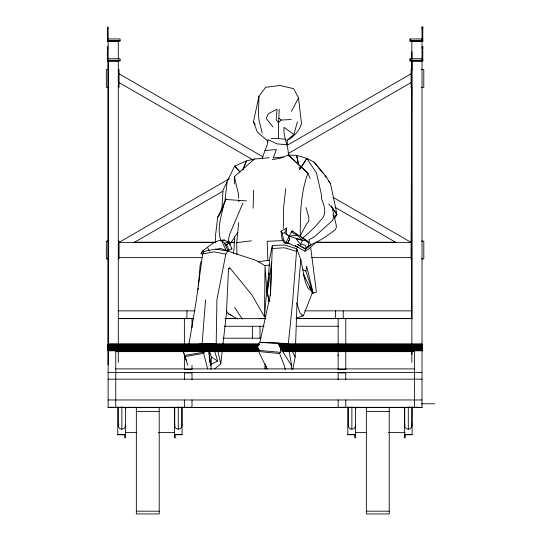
<?xml version="1.0" encoding="UTF-8"?>
<svg xmlns="http://www.w3.org/2000/svg" width="541" height="541" viewBox="0 0 541 541"><rect width="100%" height="100%" fill="white"/><g stroke="black" fill="none" stroke-linecap="round" stroke-linejoin="round"><path stroke-width="0.81" d="M108.126 364.945L108.126 60.45M234.361 184.068L234.368 176.63L254.398 159.034L269.181 157.749M338.145 355.626L338.145 355.126L338.145 355.545M410.078 61.052L410.078 58.739L422.021 58.739L422.021 60.294L410.078 60.294L410.078 61.052L422.785 61.052L422.785 59.496M410.078 41.258L410.078 38.952L422.021 38.952L422.021 40.501L410.078 40.501L410.078 41.258L422.785 41.258L422.785 39.709M411.857 362.409L411.857 351.434M411.857 344.678L411.857 60.45M422.021 27.05L422.021 28.599L422.785 28.599L422.785 27.05L422.021 27.05L422.021 40.501M422.785 46.837L422.785 48.392L422.021 48.392L422.021 46.837L422.785 46.837L422.785 61.052M411.775 87.189L411.092 242.382L332.952 197.269M411.85 70.316L411.89 61.038M411.897 59.354L411.931 51.76M300.269 236.343C300.235 215.088 300.417 193.401 307.93 173.221L288.339 155.03L280.252 158.31L272.231 159.534M296.488 318.149L303.339 315.795L312.61 292.106L307.748 287.873L305.104 280.995L300.803 259.646L296.738 248.813L284.661 245.026L272.353 245.486L270.547 294.169L259.856 342.439L261.519 342.338M198.155 344.421L202.138 343.528L216.184 343.887L214.513 344.049L216.184 343.887L216.934 299.491L225.84 254.135L227.734 251.065L255.758 260.289L265.029 265.665L269.445 265.016M283.288 228.295L283.653 207.359L285.729 188.714M288.312 155.781C288.948 146.097 282.936 137.333 284.052 127.372L293.925 134.499L291.755 136.609M285.127 139.179L278.534 138.584L278.581 122.604L279.244 109.363M210.99 369.631L211.362 356.932L209.597 351.535M253.127 208.197L253.567 190.202M286.879 140.741C293.486 136.758 299.484 131.382 301.486 123.652L298.517 97.84L293.594 88.643L279.88 85.498L265.645 87.324L258.943 96.325L258.47 114.841L259.011 120.298L262.189 132.998M295.609 245.905L298.26 247.528L287.67 243.01L284.187 242.774L281.956 238.358L280.989 231.25L286.581 228.079L286.385 233.726L287.224 234.936L289.381 236.038M292.809 369.476L295.143 357.06L295.345 351.21M295.575 344.522L296.914 306.05L300.803 259.646M288.279 344.489L292.816 299.552L296.738 248.813L297.009 250.395M270.29 295.467L271.609 262.169L267.328 292.661L269.202 301.54M234.672 236.735L234.152 247.812L233.354 253.601M214.655 368.976L220.775 363.762L222.189 351.197M221.952 208.109L222.98 190.216L234.652 166.046L246.466 160.927L254.398 159.034M285.283 369.422L284.011 364.675L279.596 353.543L280.333 352.319L280.61 348.052L277.743 343.136L259.464 342.419L257.239 346.95L259.673 353.861L267.254 369.043M267.328 292.661L269.736 258.192L272.353 245.486M205.539 299.917L202.138 343.528L216.184 343.9M198.114 289.854L198.256 288.177M198.459 285.668L200.17 264.752L201.042 261.743M238.696 222.534L236.735 242.659L236.911 254.344M222.939 344.502L226.422 313.516L228.444 270.202L229.073 268.417L229.83 267.896L251.896 294.919L264.481 316.87L265.773 315.958M291.288 369.28L291.714 365.973L289.104 351.19M227.105 182.155L225.076 199.419L246.453 200.907M225.82 199.088L223.041 207.419L217.671 217.34L215.291 237.289L215.818 242.172M227.734 251.065L215.602 249.083L204.065 251.396L202.679 253.925L196.038 302.121L188.998 344.076M268.606 277.181L266.774 290.28L264.481 316.87L265.029 265.665L266.774 290.28L269.175 301.56M268.951 274.72L269.181 273.083M311.602 292.796L313.124 293.107L305.902 271.129L306.646 266.145L313.124 293.107L316.384 292.099L310.696 247.379M227.964 242.767L229.418 234.875L242.956 203.031M267.978 141.133L257.34 132.112L253.445 121.725L258.943 96.325M207.643 368.888L203.7 353.347L204.539 350.757M231.555 249.191L231.846 248.542L229.195 242.72L225.725 245.283L224.515 243.18L221.316 240.245C213.769 240.934 209.029 246.838 202.963 250.544L201.076 254.175L201.935 251.835M297.367 121.847L293.925 134.499L287.109 140.2L287.65 144.853M295.149 245.702L304.881 251.234L305.78 248.901L308.688 245.648L308.201 242.145L307.16 240.988L292.093 230.899L289.077 236.201L288.779 237.161L289.692 239.014L287.67 243.01L289.875 238.797M262.236 158.046L267.105 145.171L268.011 139.646L277.066 143.892L286.602 144.745M280.989 231.25L282.28 233.13L284.837 232.921L286.581 228.079M242.909 169.813L246.466 160.927L242.666 169.928M220.268 240.867L220.701 239.798C217.009 229.235 220.884 217.962 223.041 207.419L217.671 217.34M218.922 215.575L225.712 199.074M300.553 235.342L306.659 223.764L308.762 221.255L308.83 217.097L305.976 207.622M332.918 214.763L333.756 216.894L332.478 220.552L314.821 236.471L308.891 239.839L310.378 244.762L310.933 245.188L309.885 245.83L308.688 245.648L305.53 249.171L305.78 248.901L297.509 244.424L305.53 249.171L305.942 246.54L305.043 245.114L300.58 244.302L302.622 240.299L307.16 240.988M291.511 111.284L298.517 97.84M289.016 236.735L285.716 242.99L283.328 238.96L282.28 233.13M334.466 218.753L336.894 214.601L335.44 206.831L330.429 183.602L325.838 176.156L313.922 161.996L306.862 158.385L296.61 155.355L288.339 155.03L307.93 173.221L310.155 178.55M300.133 168.988L306.862 158.385L316.526 173.1L321.246 193.786L321.78 200.001M237.776 232.339L229.587 244.755M299.586 169.651L306.862 158.385M228.633 242.409L229.56 241.083M307.525 247.967L309.432 245.83M316.519 241.989L308.045 249.462L304.881 251.234M225.725 245.283L226.686 245.114L229.195 242.72M291.227 119.507L281.252 120.055L278.581 122.604L276.147 119.825L277.08 109.241L268.39 113.637L266.152 118.323L272.955 126.946M302.405 238.392C308.647 233.002 314.916 227.558 320.002 221.019C327.028 214.689 324.918 208.177 322.172 200.265M334.23 216.596L336.894 214.601L331.302 206.094M228.518 268.843L229.83 267.896M228.999 242.902L228.261 242.172L224.515 243.18L227.869 250.341L229.019 250.246L231.846 248.542M119.061 242.382L229.337 178.713M287.765 144.981L411.187 73.725M133.823 242.659L222.926 191.223M288.651 153.272L411.349 82.435M210.929 364.404L217.698 361.077L214.77 351.508M266.402 366.683L264.84 366.92M310.378 244.762C319.474 241.469 327.4 235.504 335.177 229.857L336.374 227.355L336.245 225.205L332.113 207.568L328.658 203.977M125.411 408.029L128.677 407.184M355.43 408.029L358.703 407.184M215.832 249.496L220.471 248.36L226.043 250.368L227.869 250.341M202.679 253.925L213.979 251.849L225.84 254.135M184.143 353.51L183.183 351.237L184.86 356.641L203.7 353.347M221.709 240.529L224.407 240.076L228.261 242.172M184.278 355.457L204.221 352.137M258.158 261.77L267.849 260.431L269.492 260.627M296.908 235.152L289.077 236.201L302.622 240.299L296.908 235.152L291.335 231.981M236.735 242.659L251.362 240.813M200.691 344.489L204.917 344.34M280.765 157.235L273.279 157.918L276.383 149.553L264.82 150.533M281.604 157.167L283.274 157.032M272.279 248.535L284.471 247.758L296.421 251.288M224.407 240.076L221.316 240.245L226.043 250.368M283.105 240.596L267.18 241.293L267.849 260.431M288.603 343.535L259.856 342.439L262.365 342.622M271.332 138.611L278.534 138.584M107.368 28.599L108.126 28.599M108.126 38.952L120.075 38.952L120.075 41.258L107.368 41.258L107.368 27.05L108.126 27.05L108.126 40.501L120.075 40.501M108.126 41.15L118.296 41.15M411.857 41.15L422.021 41.15M108.126 46.837L107.368 46.837L107.368 61.052L120.075 61.052L120.075 58.739L108.126 58.739M107.368 48.392L108.126 48.392M120.075 60.294L108.126 60.294L108.126 40.663M108.126 60.944L118.296 60.944M411.857 60.944L422.021 60.944M108.727 69.552L106.34 69.552L106.34 87.344L108.727 87.344M118.283 69.552L119.047 69.552L119.047 87.344L118.283 87.344M411.85 69.552L411.086 69.552L411.086 87.344L411.85 87.344M421.405 69.552L423.792 69.552L423.792 87.344L421.405 87.344M108.741 241.11L106.347 241.11L106.347 258.902L108.741 258.902M118.296 241.11L119.061 241.11L119.061 258.902L118.296 258.902M411.857 241.11L411.092 241.11L411.092 258.902L411.857 258.902M421.412 241.11L423.806 241.11L423.806 258.902L421.412 258.902M134.283 242.226L215.291 242.226M231.325 242.226L234.699 242.226M317.391 242.226L395.863 242.226M119.142 242.382L215.304 242.382M230.493 242.382L234.706 242.382M316.532 242.382L411.011 242.382M119.142 257.631L201.807 257.631M311.474 257.631L411.011 257.631M118.256 310.852L195.037 310.852M304.732 310.852L411.897 310.852M118.256 318.48L193.779 318.48M226.26 318.48L236.39 318.48M259.173 318.48L265.076 318.48M296.299 318.48L411.897 318.48M118.181 318.635L193.671 318.635M224.941 318.635L265.496 318.635M295.92 318.635L411.972 318.635M224.407 326.257L264.116 326.257M296.299 326.257L338.693 326.257M222.973 338.206L260.863 338.206M108.126 344.096L259.173 344.062M279.42 344.049L422.021 344.083M108.126 344.191L259.173 344.218M279.42 344.218L422.021 344.245M108.126 344.292L259.173 344.333M279.42 344.272L422.021 344.326M108.126 344.387L259.173 344.461M279.42 344.387L422.021 344.461M108.126 344.495L259.173 344.576M279.42 344.495L422.021 344.536M108.126 344.617L259.173 344.664M279.42 344.617L422.021 344.664M108.126 344.705L259.173 344.8M279.42 344.705L422.021 344.8M108.126 344.901L259.173 344.847M279.42 344.847L422.021 344.901M108.126 345.002L258.327 344.948M280.265 345.002L422.021 344.948M108.126 345.057L258.327 345.111M280.265 345.057L422.021 345.111M108.126 345.172L258.327 345.226M280.265 345.172L422.021 345.226M108.126 345.347L258.327 345.286M280.265 345.347L422.021 345.286M108.126 345.408L258.327 345.469M280.265 345.469L422.021 345.408M108.126 345.53L258.327 345.598M280.265 345.598L422.021 345.53M108.126 345.658L258.327 345.658M280.265 345.658L422.021 345.658M108.126 345.794L258.327 345.726M280.265 345.794L422.021 345.726M108.126 345.929L258.327 345.861M280.265 345.861L422.021 345.929M108.126 345.997L257.482 345.997M280.265 345.997L422.021 345.997M108.126 346.071L257.482 346.139M280.265 346.139L422.021 346.071M108.126 346.213L257.482 346.213M280.265 346.213L422.021 346.213M108.126 346.287L257.482 346.355M280.265 346.355L422.021 346.287M108.126 346.429L257.482 346.429M280.265 346.429L422.021 346.429M108.126 346.504L257.482 346.585M280.265 346.504L422.021 346.585M108.126 346.659L257.482 346.659M280.265 346.659L422.021 346.659M108.126 346.734L257.482 346.808M280.265 346.734L422.021 346.808M108.126 346.889L257.482 346.889M280.265 346.889L422.021 346.889M108.126 347.045L257.482 346.964M280.265 346.964L422.021 347.045M108.126 347.119L257.482 347.119M280.265 347.119L422.021 347.119M108.126 347.281L257.482 347.2M280.265 347.281L422.021 347.2M108.126 347.356L257.482 347.356M280.265 347.356L422.021 347.356M108.126 347.437L257.482 347.518M280.265 347.518L422.021 347.437M108.126 347.593L257.482 347.593M281.11 347.593L422.021 347.593M108.126 347.674L257.482 347.674M281.11 347.674L422.021 347.674M108.126 347.755L257.482 347.836M281.11 347.755L422.021 347.836M108.126 347.917L257.482 347.917M281.11 347.917L422.021 347.917M108.126 347.991L257.482 348.073M281.11 347.991L422.021 348.073M108.126 348.154L258.327 348.154M281.11 348.154L422.021 348.154M108.126 348.235L258.327 348.235M281.11 348.235L422.021 348.235M108.126 348.316L258.327 348.39M281.11 348.316L422.021 348.39M108.126 348.472L258.327 348.472M281.11 348.472L422.021 348.472M108.126 348.627L258.327 348.553M281.11 348.553L422.021 348.627M108.126 348.708L258.327 348.708M281.11 348.708L422.021 348.708M108.126 348.783L258.327 348.864M281.11 348.783L422.021 348.864M108.126 348.938L258.327 348.938M281.11 348.938L422.021 348.938M108.126 349.087L258.327 349.013M281.11 349.087L422.021 349.013M108.126 349.161L258.327 349.161L108.126 349.31M281.11 349.161L422.021 349.161M281.949 349.236L422.021 349.31M108.126 349.385L258.327 349.385M281.949 349.385L422.021 349.385M108.126 349.533L258.327 349.459M281.949 349.533L422.021 349.459M108.126 349.601L258.327 349.601M281.949 349.601L422.021 349.594M108.126 349.743L258.327 349.675M281.949 349.743L422.021 349.675M108.126 349.811L259.173 349.878M281.949 349.878L422.021 349.811M108.126 349.946L259.173 349.946M281.949 349.946L422.021 349.946M108.126 350.013L259.173 350.074M281.949 350.013L422.021 350.074M108.126 350.203L259.173 350.142M281.949 350.142L422.021 350.203M108.126 350.264L259.173 350.325M281.949 350.264L422.021 350.325M108.126 350.385L259.173 350.446M281.949 350.385L422.021 350.446M108.126 350.507L259.173 350.561M281.949 350.507L422.021 350.561M108.126 350.669L259.173 350.615M281.949 350.615L422.021 350.669M108.126 350.724L259.173 350.778L115.72 350.872M422.021 350.724L281.949 351.014M115.72 351.014L259.173 350.967M115.72 351.102L259.173 351.055M281.949 351.102L414.433 351.055M115.72 351.217L259.173 351.177M282.794 351.143L414.433 351.177M115.72 351.319L259.173 351.251M282.794 351.292L414.433 351.251M115.72 351.386L259.173 351.447L115.72 351.515M282.794 351.386L414.433 351.413M282.794 351.569L414.433 351.535M115.72 351.643L259.173 351.636M282.794 351.63L414.433 351.657M115.72 368.888L414.433 368.888M338.152 369.408L345.773 369.408L345.773 351.095M108.126 372.411L422.021 372.411M108.126 379.173L422.021 379.173M108.126 399.968L422.021 399.968M421.412 403.782L434.66 403.782M108.126 407.285L115.754 407.285M184.38 407.285L192.001 407.285M338.152 407.285L345.773 407.285M414.399 407.285L422.021 407.285M108.126 407.434L118.256 407.434M126.689 407.434L136.819 407.434M158.756 407.434L173.1 407.434M182.385 407.434L347.768 407.434M357.053 407.434L366.331 407.434M389.114 407.434L403.458 407.434M411.897 407.434L422.021 407.434M136.339 411.566L159.216 411.566M366.358 411.566L389.236 411.566M125.492 432.617L136.454 432.617M158.371 432.617L174.385 432.617M355.511 432.617L366.473 432.617M388.391 432.617L405.25 432.617M117.789 434.558L125.411 434.558M174.466 434.558L182.094 434.558M347.809 434.558L355.43 434.558M404.485 434.558L412.114 434.558M136.339 511.177L159.216 511.177M366.358 511.177L389.236 511.177M259.856 342.46L273.766 342.69M277.743 343.136L279.271 343.197L280.427 345.253M279.082 343.826L286.608 344.374M301.675 315.646L303.339 315.795L299.978 312.941L296.671 302.859M258.382 350.338L280.333 352.319M258.747 351.515L279.596 353.543M284.187 242.774L289.868 243.551M302.622 240.299L296.008 238.75L300.58 244.302M401.476 407.184L404.742 408.029M171.45 407.184L174.723 408.029M226.496 310.906L228.316 313.733L231.879 315.342M302.852 269.689L305.902 271.129M228.316 313.733L237.702 318.994M118.966 73.725L262.838 156.789M118.804 82.435L253.181 160.021M334.98 207.244L396.33 242.659M211.362 356.932L217.698 361.077M301.77 237.526L304.34 239.372M305.631 240.299L308.201 242.145L301.378 236.978M257.239 346.95L257.942 347.518M284.837 232.921L287.244 234.889M278.818 118.039L281.252 120.055M292.093 230.899L292.891 231.764M239.737 171.646L234.652 166.046L240.055 172.153M313.922 161.996L322.997 173.154M324.857 175.764L326.25 177.725M328.11 180.336L330.429 183.602M332.113 207.568L336.894 214.601M234.659 307.444L242.24 318.974M253.445 121.725L255.257 124.545M309.161 286.602L312.61 292.106L312.353 289.875M291.714 365.973L280.61 348.052M303.961 275.761L312.61 292.106L312.103 289.685M303.109 274.186L305.05 278.115M207.582 247.507L209.347 251.105M292.235 351.062L295.143 357.06M226.686 245.114L229.019 250.246M184.86 356.641L187.93 365.398M184.623 355.031L186.314 360.367M202.963 250.544L203.673 253.249M234.368 176.63L238.459 194.165L238.696 198.364M217.834 351.041L220.775 363.762M299.112 167.115L299.464 168.704M298.659 164.917L296.61 155.355L298.591 164.734M209.583 359.461L210.605 365.189L208.954 351.183M210.605 365.189L209.103 352.698L209.374 357.736M238.791 200.048L238.879 201.725M422.785 27.05L422.785 41.258M422.021 40.663L422.021 60.294M422.021 60.45L422.021 407.589L108.126 407.589L108.126 60.551M414.399 349.594L414.399 407.589M413.128 407.339L347.045 407.339M412.114 406.839L412.114 434.754L405.25 434.754L405.25 437.845L404.485 437.845L404.485 407.61M411.857 40.663L411.857 59.246M411.857 60.551L411.857 318.635M411.857 351.089L411.857 354.47M411.857 407.157L411.857 425.72M410.078 38.952L410.078 39.709M410.078 58.739L410.078 59.496M408.299 407.217L408.299 429.155M404.742 407.292L404.742 425.72M389.236 407.272L389.236 513.95L366.358 513.95L366.358 407.272M355.43 407.292L355.43 437.845L354.673 437.845L354.673 434.754L347.809 434.754L347.809 406.839M351.873 407.217L351.873 429.155A3.557 3.435 0 0 0 355.309 424.827M348.316 407.157L348.316 425.72M345.773 318.635L345.773 344.597M345.773 379.633L345.773 372.932L338.152 372.932L338.152 379.633M345.773 399.968L345.773 407.589M343.231 310.852L343.231 318.48M338.152 318.635L338.152 344.685M338.152 351.095L338.152 369.517M338.152 399.968L338.152 407.589M335.609 310.852L335.609 318.48M265.076 364.079L265.076 369.084M259.991 326.257L259.991 337.983M252.37 326.257L252.37 337.983M192.001 318.635L192.001 327.792M192.001 365.249L192.001 369.408L184.38 369.408L184.38 355.484M192.001 379.633L192.001 372.932L184.38 372.932L184.38 379.633M192.001 399.968L192.001 407.589M186.922 310.852L186.922 318.48M184.38 318.635L184.38 344.597M184.38 399.968L184.38 407.589M183.108 407.339L117.025 407.339M182.094 406.839L182.094 434.754L175.23 434.754L175.23 437.845L174.466 437.845L174.466 407.61M181.837 407.157L181.837 425.72M178.28 407.217L178.28 429.155A3.557 3.435 0 0 0 181.715 424.827M174.723 407.292L174.723 425.72M159.216 407.272L159.216 513.95L136.339 513.95L136.339 407.272M125.411 407.292L125.411 437.845L124.646 437.845L124.646 434.754L117.789 434.754L117.789 406.839M121.853 407.217L121.853 429.155M118.296 40.663L118.296 59.246M118.296 60.45L118.296 344.678M118.296 351.089L118.296 362.409M118.296 407.157L118.296 425.72M115.754 349.594L115.754 407.589M125.289 424.827A3.557 3.435 0 0 1 121.387 429.128A3.557 3.435 0 0 1 118.77 424.002M351.873 429.155A3.557 3.435 0 0 1 348.438 424.827M411.383 424.002A3.557 3.435 0 0 1 408.766 429.128A3.557 3.435 0 0 1 404.864 424.827M122.773 407.103A3.557 3.435 0 0 1 120.934 407.103M178.28 429.155A3.557 3.435 0 0 1 174.844 424.827M179.199 407.103A3.557 3.435 0 0 1 177.36 407.103M352.793 407.103A3.557 3.435 0 0 1 350.953 407.103M409.219 407.103A3.557 3.435 0 0 1 407.38 407.103M212.836 344.211L211.166 344.374L212.836 344.211"/></g></svg>
